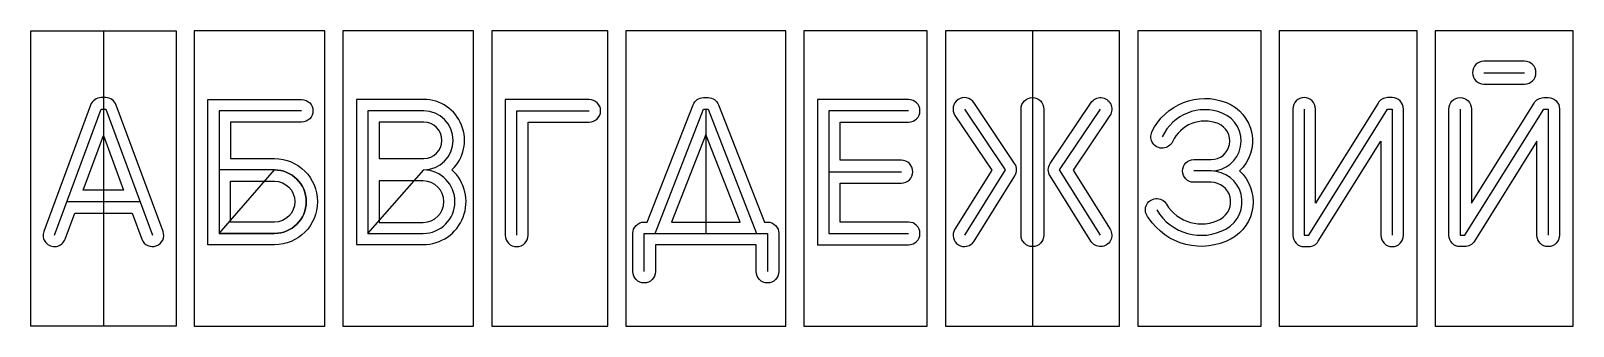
# Model space of a CAD drawing. Header units: millimetres. Extents: x 0 to 170, y 0 to 32.
import ezdxf

# ---------------------------------------------------------------- set-up
doc = ezdxf.new("R2010")
doc.units = ezdxf.units.MM

msp = doc.modelspace()

# ---------------------------------------------------------------- linework, layer by layer
for p, q in [((8, 32.5), (8, 0)), ((120, 32.5), (100.8, 32.5)), ((100.8, 32.5), (100.8, 0)), ((110.4, 32.5), (110.4, 0)), ((120, 0), (120, 32.5)), ((160.15, 27.9), (164.65, 27.9)), ((74.4, 23.9), (74.4, 10.2)), ((110.4, 23.9), (110.4, 10)), ((87.95, 17), (95.95, 17)), ((130.1, 17.08), (128.2, 17.08)), ((3.97, 13.7), (12.03, 13.7)), ((37.15, 10.2), (43.25, 10.2)), ((100.8, 0), (120, 0))]:
    msp.add_line(p, q)
for points in [[(0, 0), (0, 32.5), (16, 32.5), (16, 0)], [(18, 0), (32.4, 0), (32.4, 32.5), (18, 32.5)], [(34.4, 0), (48.8, 0), (48.8, 32.5), (34.4, 32.5)], [(50.8, 0), (63.6, 0), (63.6, 32.5), (50.8, 32.5)], [(65.6, 0), (83.2, 0), (83.2, 32.5), (65.6, 32.5)], [(85.2, 0), (98.8, 0), (98.8, 32.5), (85.2, 32.5)], [(122, 0), (135.6, 0), (135.6, 32.5), (122, 32.5)], [(137.6, 0), (152.8, 0), (152.8, 32.5), (137.6, 32.5)], [(154.8, 0), (170, 0), (170, 32.5), (154.8, 32.5)], [(5.77, 14.95), (8, 20.98), (10.23, 14.95)], [(74.4, 21.1), (70.63, 11.45), (78.17, 11.45)]]:
    msp.add_lwpolyline(points, close=True)
for points in [[(160.15, 29.15, 1), (160.15, 26.65), (164.65, 26.65, 1), (164.65, 29.15)], [(9.42, 24.33, 0.313717), (8.25, 25.15), (7.75, 25.15, 0.313717), (6.58, 24.33), (1.43, 10.43, 1), (3.77, 9.57), (4.84, 12.45), (11.16, 12.45), (12.23, 9.57, 1), (14.57, 10.43)], [(22, 22.45), (22, 18.45), (26.85, 18.45, -1), (26.85, 8.95), (19.5, 8.95), (19.5, 24.95), (29.85, 24.95, -1), (29.85, 22.45)], [(43.25, 8.98, 0.68662), (46.41, 17.2, 0.676022), (43.3, 24.95), (35.9, 24.95), (35.9, 8.98)], [(54.8, 10), (54.8, 22.45), (61.55, 22.45, 1), (61.55, 24.95), (52.3, 24.95), (52.3, 10, 1)], [(79.95, 6), (79.95, 8.95), (68.85, 8.95), (68.85, 6, -1), (66.35, 6), (66.35, 10.2, -0.414214), (67.6, 11.45), (67.95, 11.45), (72.99, 24.35, -0.308925), (74.15, 25.15), (74.65, 25.15, -0.308925), (75.81, 24.35), (80.85, 11.45), (81.2, 11.45, -0.414214), (82.45, 10.2), (82.45, 6, -1)], [(95.95, 15.75, 1), (95.95, 18.25), (89.2, 18.25), (89.2, 22.45), (96.75, 22.45, 1), (96.75, 24.95), (86.7, 24.95), (86.7, 8.95), (96.75, 8.95, 1), (96.75, 11.45), (89.2, 11.45), (89.2, 15.75)], [(101.86, 23.2), (105.91, 17.18), (101.84, 10.66, 1), (103.96, 9.34), (108.46, 16.54, 0.295703), (108.44, 17.9), (103.94, 24.6, 1)], [(111.65, 23.9), (111.65, 10, -1), (109.15, 10), (109.15, 23.9, -1)], [(118.94, 23.2), (114.89, 17.18), (118.96, 10.66, -1), (116.84, 9.34), (112.34, 16.54, -0.295703), (112.36, 17.9), (116.86, 24.6, -1)], [(123.57, 21.37, -0.395356), (131.78, 24.61, -0.547901), (133.23, 17.08, -0.513782), (132.31, 9.62, -0.391361), (123.2, 11.92, -1.121943), (125.17, 13.43, 0.40326), (131.13, 11.79, 0.777275), (130.1, 15.83), (128.2, 15.83, -1), (128.2, 18.33), (130.1, 18.33, 0.827138), (130.86, 22.29, 0.395356), (125.83, 20.3, -1)], [(141.6, 23.9, 1), (139.1, 23.9), (139.1, 10, 0.414214), (140.35, 8.75), (140.85, 8.75, 0.25842), (141.91, 9.34), (148.8, 20.35), (148.8, 10, 1), (151.3, 10), (151.3, 23.9, 0.414214), (150.05, 25.15), (149.55, 25.15, 0.25842), (148.49, 24.56), (141.6, 13.55)], [(156.3, 23.9, -1), (158.8, 23.9), (158.8, 13.55), (165.69, 24.56, -0.25842), (166.75, 25.15), (167.25, 25.15, -0.414214), (168.5, 23.9), (168.5, 10, -1), (166, 10), (166, 20.35), (159.11, 9.34, -0.25842), (158.05, 8.75), (157.55, 8.75, -0.414214), (156.3, 10)], [(37.15, 23.7), (37.15, 10.2), (43.3, 17.2, 1), (43.3, 23.7)], [(43.3, 18.45, 1), (43.3, 22.45), (38.4, 22.45), (38.4, 18.45)], [(26.85, 15.95, -1), (26.85, 11.45), (22, 11.45), (22, 15.95)], [(43.25, 11.42, 1), (43.25, 15.98), (38.4, 15.98), (38.4, 11.42)]]:
    msp.add_lwpolyline(points, format="xyb", close=True)
for points in [[(2.6, 10), (7.75, 23.9), (8.25, 23.9), (13.4, 10)], [(68.8, 10.2), (74.15, 23.9), (74.65, 23.9), (80, 10.2)], [(102.9, 23.9), (107.4, 17.2), (102.9, 10)], [(117.9, 10), (113.4, 17.2), (117.9, 23.9)], [(140.35, 23.9), (140.35, 10), (140.85, 10), (149.55, 23.9), (150.05, 23.9), (150.05, 10)], [(157.55, 23.9), (157.55, 10), (158.05, 10), (166.75, 23.9), (167.25, 23.9), (167.25, 10)], [(53.55, 10), (53.55, 23.7), (61.55, 23.7)], [(96.75, 23.7), (87.95, 23.7), (87.95, 10.2), (96.75, 10.2)], [(67.6, 6), (67.6, 10.2), (81.2, 10.2), (81.2, 6)]]:
    msp.add_lwpolyline(points)
for points in [[(130.1, 17.08, 0.827138), (131.32, 23.45, 0.395356), (124.7, 20.84)], [(20.75, 23.7), (20.75, 10.2), (26.85, 17.2, -1), (26.85, 10.2), (20.75, 10.2)], [(29.85, 23.7), (20.75, 23.7), (20.75, 10.2), (26.85, 10.2, 1), (26.85, 17.2), (20.75, 17.2)], [(124.1, 12.79, 0.40326), (131.73, 10.69, 0.777275), (130.1, 17.08)]]:
    msp.add_lwpolyline(points, format="xyb")
msp.add_arc((43.25, 13.7), 3.5, 270, 89.1786)

doc.saveas('drawing.dxf')
